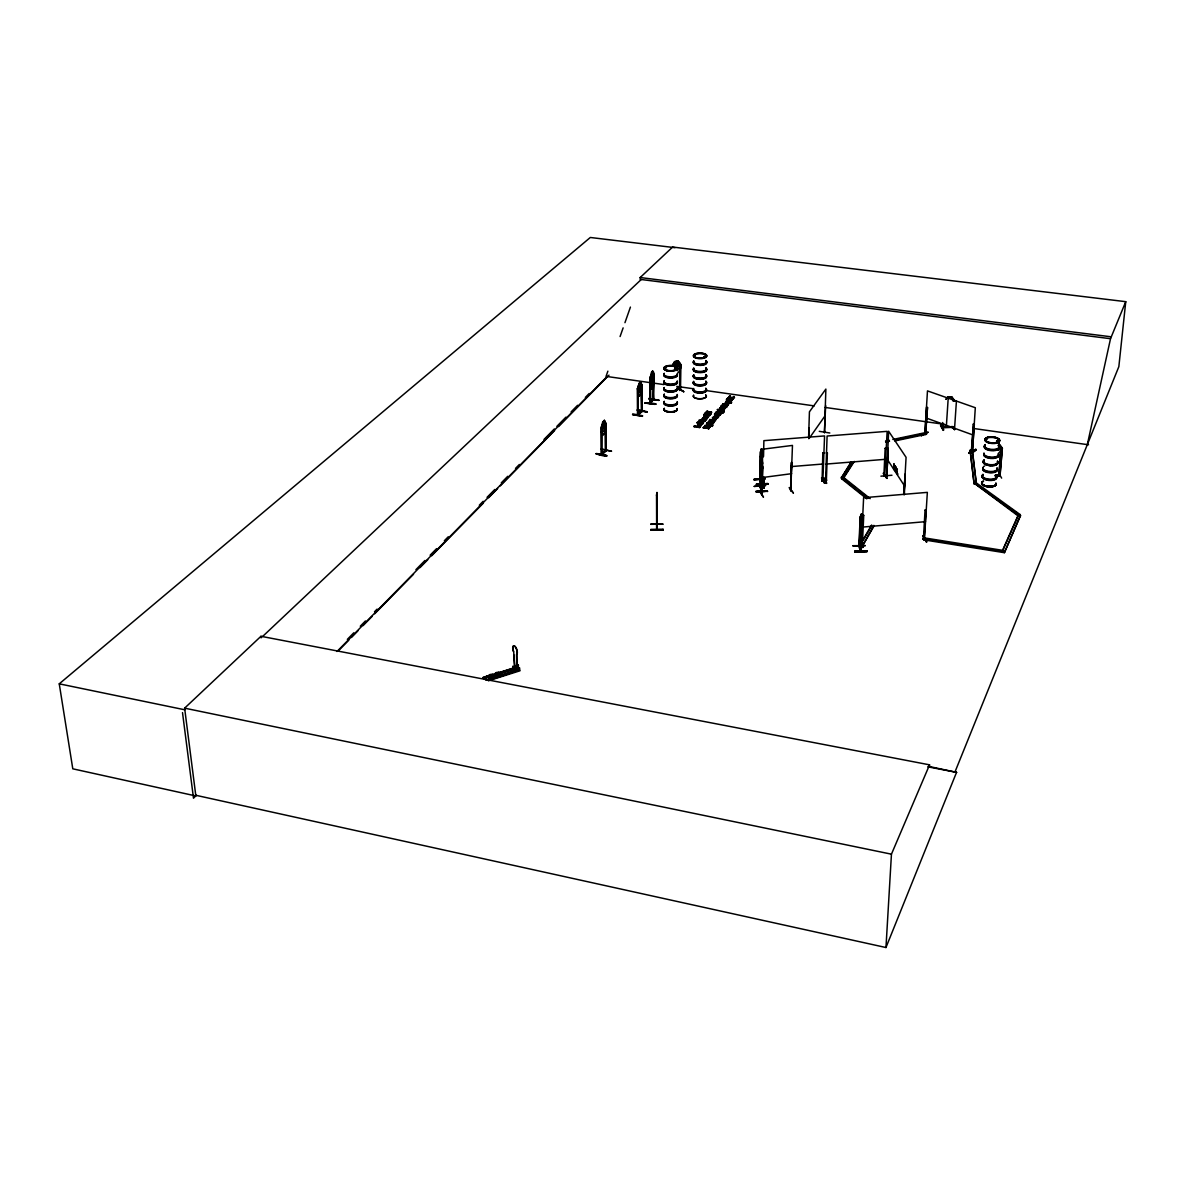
<?xml version="1.0" encoding="UTF-8"?>
<svg xmlns="http://www.w3.org/2000/svg" width="1185" height="1185" viewBox="0 0 1185 1185"><rect width="100%" height="100%" fill="white"/><g stroke="black" fill="none" stroke-linecap="round" stroke-linejoin="round"><path stroke-width="1.5" d="M674.783 367.617L675.731 362.047L676.709 361.81L677.716 366.906M677.716 387.791L683.775 391.761L677.776 387.821M679.82 390.383L679.42 389.317L680.59 389.228L680.59 390.161L680.649 364.387L677.701 360.877L674.665 361.603L672.413 365.247L674.769 361.736L677.761 360.921C682.678 363.706 681.094 370.179 677.642 373.142M680.16 390.058L680.531 364.358L679.775 364.239L679.612 390.413L680.545 389.287M679.701 390.383L680.442 389.287M657.171 501.136L657.157 501.744M662.904 524.081L650.846 524.318M727.146 402.959L726.02 402.204A1.881 0.755 0.7 0 1 726.701 401.715C736.966 404.677 717.206 399.004 731.678 402.382C730.745 405.048 731.323 399.775 730.434 402.707M760.785 451.826C761.777 439.62 764.947 468.949 761.94 450.537M656.653 529.784L656.534 495.567C657.853 479.836 656.757 529.651 657.186 500.248M694.217 426.763L694.469 425.904L699.268 426.615C702.483 423.371 702.068 425.43 698.35 425.222C694.988 421.564 703.283 425.459 699.668 427.563L694.217 426.763L694.469 425.904M698.632 424.067C698.824 424.66 694.617 421.282 699.402 423.134M698.306 423.489L697.684 422.482L699.032 422.823L698.454 423.519L699.032 422.275L697.861 422.645M698.054 423.978L698.069 423.43M700.261 421.549C699.209 423.904 701.12 420.364 699.268 421.978L697.358 422.704M699.313 424.052C695.847 423.475 698.676 429.251 701.757 424.141M698.869 422.452L702.527 424.097L698.794 423.875M699.091 425.578L701.002 424.052M699.268 421.978L699.032 423.593C702.038 421.978 706.29 422.675 699.698 422.023L699.268 422.541M699.076 420.616C703.223 419.92 700.291 420.468 704.971 421.164M699.268 426.615L700.113 425.608M699.668 427.563L700.75 425.696M657.186 503.462L657.186 505.003L657.171 499.196M701.935 420.719L702.157 419.475L705.83 419.579L701.935 419.179L701.357 420.083M702.29 424.378L702.542 423.549M702.187 419.134C702.335 416.068 711.978 417.935 705.579 417.194C701.92 416.113 704.482 417.416 705.83 417.09C710.556 418.112 698.483 419.683 704.245 417.875M702.883 419.238L703.194 417.994L707.149 418.527C710.881 414.809 702.453 417.92 705.193 416.113M702.246 422.971L703.12 421.964M706.808 428.274L708.986 428.6L703.268 427.548L705.919 426.348L707.09 427.933M699.594 422.897L702.972 423.252L703.727 422.053M704.008 415.031L704.364 414.069L709.356 413.802L704.008 415.031L709.622 415.535L704.008 414.483M704.142 427.326C711.341 428.585 700.572 424.763 706.201 427.637M706.393 418.083C709.771 416.068 700.972 419.386 704.482 415.994M704.794 426.2C706.008 423.815 705.223 427.948 705.06 425.326M704.734 421.445L704.971 420.616M704.542 419.031C707.03 416.365 705.119 420.497 704.794 417.95M710.704 413.698L704.986 414.868L710.437 414.572L710.704 413.698L705.105 413.195L707.934 414.143M705.09 413.728L705.327 412.913M705.505 426.304L705.771 425.43M702.009 420.053L705.593 419.86M705.593 420.408L705.83 419.579M705.667 419.386L705.919 418.112M710.304 426.985L706.201 426.378L706.438 425.548C711.252 423.919 709.652 429.089 710.541 426.156M711.578 426.319C717.221 423.563 701.046 422.512 708.867 423.756M706.823 422.912L706.586 423.741M704.245 418.423C703.268 420.631 707.756 419.712 707.149 417.979M707.03 411.21L706.008 412.128L706.764 412.721L711.148 412.276L709.756 413.728L711.089 412.735L706.749 413.254L705.993 412.661L707.03 411.21L707.875 411.343L707.238 413.002M707.845 423.83C707.815 419.683 712.185 426.926 714.303 422.038M601.832 427.044L601.654 454.951L601.654 427.237M708.349 424.778L710.6 424.556L710.541 425.696L708.911 425.8L707.756 425.222L710.585 425.104M708.437 421.519C711.681 422.808 706.156 421.223 709.845 421.416L713.177 422.408L714.318 421.49M708.734 428.896L708.986 428.052M708.437 422.067L708.674 421.238M709.4 415.817L709.637 415.002L704.986 414.32M709.622 420.053C714.422 419.475 709.963 419.653 715.533 420.601M709.845 421.416L710.022 422.512L713.681 421.964M710.17 427.148L706.438 425.548M709.845 421.964L710.274 420.897M710.408 422.053L710.837 420.971M710.437 414.572L710.659 413.313C714.896 409.995 703.949 413.772 707.86 411.358M709.163 426.156C714.096 424.526 709.237 426.363 707.09 424.66A1.926 0.8 0.5 0 1 707.8 424.141L707.638 424.097M712.363 425.074C711.681 428.837 715.073 421.771 707.623 424.66M712.289 426.437L711.163 425.193M712.274 424.571L712.511 423.741M712.481 420.157L713.829 419.505M716.377 419.016C705.416 415.579 721.028 419.031 717.369 416.039C713.844 418.157 713.281 414.469 715.74 416.883M713.118 422.986L709.711 422.26L708.882 423.208M711.918 419.52L714.081 417.283L714.762 418.942M720.139 414.957C716.421 417.076 712.274 412.676 717.103 412.765C718.821 414.661 721.369 414.868 717.991 414.646M761.081 458.714L761.599 455.558L762.547 463.409L762.103 494.367L761.466 455.558L760.355 486.457M714.91 416.883L715.71 415.55M716.332 416.513C723.991 415.446 712.022 419.534 714.999 415.431M715.296 420.868L715.533 420.038M717.118 417.742C715.488 419.86 716.614 418.912 715.325 417.387M717.532 413.787C711.104 413.076 719.725 413.372 721.28 413.55L717.384 412.261L721.413 413.387M715.977 412.632C717.177 410.277 716.421 414.35 716.244 411.773M714.777 417.313C713.37 418.749 717.666 419.297 716.451 417.55M716.688 412.735L716.955 411.876M717.399 414.557L717.74 413.521M717.369 412.81L717.606 411.98L721.65 412.573L722.258 411.106L724.079 412.069L722.657 412.765L723.442 411.521L718.895 411.239A1.896 0.77 0.6 0 0 718.228 411.669L719.828 412.528M717.443 418.246L718.495 416.053L714.925 416.335M717.71 410.247L717.947 409.417C713.474 410.588 728.257 409.447 722.672 412.75M718.925 411.165L718.969 410.869M722.258 411.106C722.731 412.75 717.414 412.321 719.473 410.706M719.754 407.803L720.687 408.781L719.754 407.803L721.887 408.084M719.902 415.254L720.139 414.409M721.324 407.462L725.309 408.04L721.087 409.047L720.687 408.247M720.539 410.336L723.561 410.78L720.539 410.336L720.361 409.417L724.168 409.506L725.309 408.04M718.258 414.32C719.784 415.268 723.206 412.084 720.287 412.587M720.939 406.662C723.591 400.456 733.145 410.351 720.939 406.662C721.769 404.085 728.419 404.722 726.286 407.433M721.472 408.588L721.887 407.551M720.984 413.935L721.65 412.573M721.147 412.291L721.695 411.017M721.783 406.47C721.547 404.574 727.205 404.855 725.916 406.514C719.028 407.862 722.391 404.337 726.035 406.025A1.852 0.755 0.6 0 1 726.286 406.499L725.916 407.062M761.407 459.587L761.392 448.893M722.524 404.692C723.709 402.367 722.968 406.396 722.791 403.833M722.554 410.839L723.561 410.232M723.22 404.781L723.487 403.937M723.368 412.869L722.243 411.654M723.917 404.87C730.108 401.789 728.701 408.81 724.139 404.055M720.613 409.699L724.154 410.04L724.39 409.225L720.287 408.869L719.976 410.262M729.205 403.33C721.843 400.663 725.487 406.929 730.004 401.641M723.383 408.869L724.702 407.951M732.063 400.382L726.509 399.893L729.634 398.397L727.56 398.101L729.634 398.397M728.775 403.804C727.649 407.196 725.975 401.226 725.264 403.729M726.701 401.715L726.76 400.871M726.509 399.893L726.746 399.078M728.79 403.27C727.575 405.759 728.034 404.485 727.116 403.033M727.546 398.634C728.523 395.894 737.277 400.53 730.256 399.019L729.456 399.997M727.916 405.433L728.153 404.633M726.583 402.944C725.22 404.381 729.545 404.885 728.227 403.181M605.624 423.43L604.424 420.423L602.706 421.934M726.746 399.612L728.834 399.375M729.442 401.567L729.397 402.663M729.19 398.042C727.797 396.19 732.034 395.494 729.338 397.582M730.256 399.019L733.1 398.575M731.826 400.663L732.063 399.834M730.464 398.056C737.144 396.042 734.7 399.375 729.59 398.19M729.723 395.953C726.138 397.745 734.522 399.36 734.315 396.605M641.781 385.199L640.522 382.192L641.381 385.703M754.03 479.333L765.303 478.399L754.045 479.318M756.563 484.354C792.158 482.962 732.434 485.643 767.865 483.48M760.814 458.462L760.385 486.917L760.563 451.559L760.222 479.91M760.429 485.835L759.748 485.42L759.985 486.946M759.718 479.955L760.563 451.559M763.214 497.004L759.733 491.449L763.51 497.033M761.377 455.203L761.792 450.004L762.207 456.803M760.859 483.139L764.044 488.19L761.422 482.591M761.911 462.935L761.481 491.494M791.328 462.535L790.765 490.783L792.469 445.412L762.71 449.204L761.762 494.649L762.844 466.416M762.992 477.377L762.918 485.791L763.081 477.555M763.54 456.492L763.881 440.657L824.567 435.932L822.849 480.888L822.079 480.962L822.834 452.937L823.945 453.011L822.834 452.937M764.014 477.303L763.836 485.717L764.103 477.466M764.044 488.19L761.362 482.636M767.554 491.508C754.223 488.812 749.72 494.056 767.465 491.108M790.765 490.783L791.476 462.698M790.499 490.516L791.832 462.461M808.6 437.487L809.429 411.832L825.871 389.08L824.493 432.658M808.822 438.687L809.162 428.17L809.251 436.998M713.444 418.66L714.777 417.846M516.734 666.207L516.142 665.466L516.097 666.281M516.867 666.148L518.023 664.978M517.889 665.155L517.104 665.94L518.304 665.363L517.09 664.341L518.393 665.185L518.245 668.71L517.09 664.341M518.23 665.229L518.393 665.185M821.546 478.251L825.086 483.184L821.649 477.718M822.079 480.962L821.768 479.718L822.982 479.644M825.649 405.551L824.404 432.703L824.79 431.325L824.049 431.621M823.768 477.822L826.108 483.406C820.509 476.503 824.79 476.074 826.73 483.361M824.464 483.228L821.575 477.673M826.478 479.851L825.604 479.94C826.36 483.287 826.523 477.111 825.219 480.769L826.463 480.666M827.382 452.863L826.36 452.951L827.382 452.863L826.36 480.917L826.226 479.629M829.811 432.999L819.25 431.325M854.296 461.409L843.513 478.266L841.35 477.94L851.215 461.765M866.798 498.841L841.557 478.696L843.542 477.407L853.348 462.091M841.38 477.081L843.542 477.407L841.557 478.696M853.007 546.018L865.213 545.692M854.711 551.247L854.755 552.121L867.035 551.736L866.976 550.862L854.696 551.203L866.976 550.921M860.488 551.617L858.799 545.989L860.251 516.734L861.465 513.831L862.28 521.356L860.962 551.04M859.377 545.929L860.251 516.734M859.421 545.974L860.665 516.63L861.613 513.831L861.584 526.392L862.117 524.866M859.51 546.492L860.799 516.616M860.828 527.829L861.613 513.831M862.354 526.895C859.629 534.42 864.843 522.318 861.776 521.77L860.369 551.129M860.591 551.647L862.206 515.742L861.984 520.422M862.399 544.759L863.732 515.342L862.665 515.431L863.732 515.342M862.606 544.685L862.65 543.634L861.228 543.545M860.503 544.937L862.828 545.307L873.908 525.37M862.724 547.47L858.932 541.93L862.887 547.529L859.614 541.293M517.608 665.615L516.067 666.103M883.299 473.526L887.106 478.399L883.892 473.408M885.151 448.285L886.262 448.374L885.151 448.285L883.862 476.207L884.751 476.133L887.135 431.355L827.1 436.021L825.56 480.947M983.461 481.332A7.303 3.14 4.3 0 0 986.512 486.591A7.303 3.14 4.3 0 0 996.155 483.998A7.258 3.125 4.3 0 1 987.446 486.739L987.416 486.65M884.84 475.896L884.617 474.859L883.803 475.926M888.143 454.003L886.617 476.459L888.631 431.236L906.081 457.336L903.962 494.693M886.617 476.459L888.128 448.226L886.839 475.97M880.914 476.177L891.964 475.244M903.651 494.234L905.177 474.222L904.362 494.663M904.051 494.204L905.177 474.222M195.762 795.268L885.965 947.526L891.446 854.178L929.558 764.843L260.967 636.286L184.623 708.156L195.851 795.965L72.789 768.813L59.25 683.834L590.323 237.474L674.991 247.68M923.752 434.125L921.012 435.502L927.781 432.14M892.853 439.472L925.455 432.629L925.722 434.436M925.515 434.391L927.499 407.507L925.633 434.406L924.848 434.11L927.47 390.887L975.314 407.714L972.529 450.463M925.455 432.629L926.537 434.273L894.823 440.938M924.611 538.197L923.574 538.316C923.693 541.278 922.182 536.879 924.359 538.02M925.041 510.128L926.226 510.217L925.041 510.128L923.396 539.412L924.418 539.264L927.351 492.367L863.613 497.7L861.021 551.632L859.94 547.988M1020.448 516.29L1018.152 515.949L974.529 483.391L1018.226 515.06L1020.537 515.416L1004.391 552.684L923.767 539.842L923.826 538.938L924.374 537.901L1004.939 550.699L1004.865 551.617M924.418 539.057L924.478 538.005M926.107 510.024L924.137 539.027M941.068 425.134L943.586 430.185L940.964 425.548M942.712 422.527L942.386 428.037L943.334 428.007L943.571 424.245M943.527 427.948L943.378 426.793L942.342 427.8M943.586 429.637C935.691 415.165 948.785 440.168 940.49 425.637M946.415 425.341L948.207 398.175M952.014 426.393L951.97 427.578L953.007 427.489M953.732 400.915L954.754 400.915L953.821 400.634M929.558 764.843L929.455 766.547L956.547 772.353L885.965 947.526M954.369 429.577L952.533 426.674L954.429 429.592M954.577 428.303L956.428 401.078M971.33 451.322L973.507 423.993L974.337 424.274L972.426 451.396L972.411 450.374L970.189 450.182L970.13 451.026L974.1 483.761L976.351 483.835L972.381 450.256L971.581 450.107M971.537 451.13L973.507 423.993M971.67 451.159L971.285 450.241L972.041 450.567M975.714 449.248C976.351 453.233 959.776 455.632 975.773 449.322M974.1 483.761L970.189 450.182M998.407 450.33L998.555 448.389M998.585 472.726L1001.636 478.118M998.807 475.881L1001.029 448.019L1002.14 448.137M998.97 475.896L1001.029 448.019M999.947 475.644L1000.021 474.637M995.341 476.074L999.933 475.822L1002.362 448.137L998.925 443.857L1002.229 448.182M1000.051 475.807L1002.332 448.093M1004.391 552.684L1020.537 515.416M761.777 456.832L761.822 464.89L762.044 463.705M1018.152 515.949L1020.167 514.601L1018.152 515.949L1002.48 551.232M1110.523 338.703L1125.75 301.671L672.636 247.043L640.181 277.527L640.196 279.379L1110.523 338.703L1087.326 444.612M1125.75 301.671L1118.847 366.639L954.947 772.042L956.547 772.353L954.991 771.939M603.358 422.067L602.943 428.141L604.009 428.896C604.498 427.578 605.239 420.942 603.239 422.038M754.252 486.457L765.762 485.509L754.164 486.354M640.137 383.199L639.707 390.694L640.685 388.191L640.033 383.17M861.391 518.571L861.969 515.831M655.068 404.381L645.07 402.93M642.122 385.051L640.552 382.059L639.174 383.496L638.478 388.295L639.5 393.079L641.411 388.858M865.198 545.544L852.904 545.707M754.015 479.762L765.273 478.799L754.045 479.895M596.351 453.485C613.667 456.21 606.394 457.588 596.351 453.855C628.109 459.75 574.325 450.093 606.527 455.395M642.359 416.35L632.509 414.617L642.551 416.098M642.551 415.728L632.746 413.906M997.785 440.983L997.4 440.805M997.977 440.657L997.681 441.546M998.274 441.146L996.881 440.79L998.585 441.042M517.608 665.985L517.726 664.874M986.364 439.087C986.379 439.502 985.935 439.946 986.824 439.457M986.705 439.679L986.024 439.279M652.846 387.362L651.513 388.784L653.957 381.97L653.409 373.69M654.061 381.985L652.728 387.347M652.728 383.288L651.38 384.621L652.728 383.288L653.927 377.822L652.683 374.978L650.343 381.822L652.135 371.897M861.88 522.481L861.613 523.681L861.302 520.615M516.601 666.237L516.245 665.718M676.22 367.543L677.761 360.921L679.168 367.839L677.227 370.742M517.223 665.348L518.186 665.407L518.245 668.71M653.276 377.511L651.691 381.703L650.861 380.104L651.439 372.238C657.394 365.854 651.409 399.241 653.69 400.13L653.513 373.793M653.305 381.659L651.72 385.866L650.876 381.155L651.454 376.415L652.787 374.993L653.779 377.808M712.733 418.572L713.933 417.535L717.68 417.964M637.589 388.932L639.041 383.392L640.655 382.088M639.174 383.496L637.308 388.858L637.5 415.298L641.766 411.328M640.626 394.575L639.145 396.012L640.73 394.59L642.048 389.154L641.663 384.992M640.655 394.664L642.196 389.169M602.795 421.875L601.773 427.252M657.097 495.685L657.171 529.206M762.296 465.927L761.851 467.468L761.599 455.558M673.287 366.165L674.665 361.603M895.371 470.815L894.453 467.986L893.92 469.571L895.075 467.942M607.875 371.172L606.053 376.371L649.261 382.503M620.081 336.54L623.132 327.875M624.954 322.675L630.435 307.093M653.172 399.138L653.883 398.841M650.728 403.374L650.535 376.948M887.106 475.392L886.587 475.392M657.231 529.754L657.097 524.14M1002.554 550.329L1018.226 515.06M923.115 539.175L924.3 539.071M862.784 547.44L859.584 541.293M921.456 435.517L928.166 432.214M704.675 356.241L705.193 356.478M704.942 356.759L704.231 356.922M923.767 539.842L924.315 538.805M694.943 355.352L695.106 355.648M694.647 355.248L695.388 355.352M641.381 411.684L642.3 411.358L642.063 384.962M641.381 410.736L642.255 410.469M675.983 369.409L674.917 368.95L675.494 369.572M606.365 449.678L605.965 451.041L605.994 423.326M605.579 449.944L606.409 449.574M605.594 450.937L605.135 423.741L605.935 423.415L604.32 420.394L600.869 427.563L601.299 454.892L602.217 453.514L601.328 453.796M601.328 454.818L605.876 450.567M664.874 368.061L665.718 368.091M761.762 482.932L762.414 483.332M1000.125 474.815L995.385 475.363M760.207 478.947L759.6 478.903M862.828 545.307L873.863 526.258M862.399 540.864L871.642 524.999M863.272 540.182L871.597 525.903M726.553 401.123L726.701 401.167A1.881 0.755 0.7 0 0 726.02 401.656L730.167 402.026M762.696 485.583L763.94 485.48M841.35 477.94L851.185 462.624M809.562 437.872L824.893 416.039M601.284 453.899L605.535 450.285M605.505 450.922L605.579 423.356M724.154 410.04L719.813 409.684M728.834 399.908L729.634 398.93M729.471 399.464L730.271 398.486M706.808 427.726L709.845 426.985M717.991 414.098L720.984 413.387M703.268 428.096L704.512 426.985L706.808 427.178M714.496 414.469L716.332 413.269M719.532 408.618L721.25 408.321M715.355 414.261L716.244 413.609M710.185 421.771L708.674 421.786M717.947 409.417L723.339 410.514M698.572 425.504L700.068 423.86M997.133 441.635L998.007 440.85M946 399.167L947.911 396.901L951.57 396.782L954.873 400.871M946.089 399.241L947.956 397.019L951.511 396.901L952.977 401.004M997.918 457.158L1001.858 452.477M658.727 400.441L648.773 398.471L658.904 400.175M653.172 399.478L650.313 402.619L653.513 399.523M650.135 402.411L650.387 403.715M653.602 399.197L650.298 403.744L650.135 377.2L652.535 370.935L653.424 374.09M650.195 403.374L650.135 377.2M644.892 403.27C653.142 402.1 665.733 406.159 645.04 403.033M648.773 399.004L658.934 400.219M998.362 453.44L1000.11 451.603L1000.377 448.285L998.896 444.034M196.266 795.387L193.496 798.201L182.505 712.615M338.48 650.683L348.834 640.137M351.427 637.5L357.885 630.909M363.069 625.636L372.134 616.407M374.712 613.771L413.55 574.221M420.008 567.63L427.785 559.72M431.666 555.765L483.436 503.033M488.605 497.759L497.67 488.531M500.263 485.894L554.61 430.525M558.505 426.57L608.971 375.156M347.338 639.367L353.811 632.79M360.27 626.228L365.454 620.955M374.504 611.756L377.097 609.12M415.905 569.674L424.956 560.475M430.125 555.217L436.598 548.64M444.36 540.745L448.241 536.805M479.288 505.24L483.169 501.299M487.05 497.344L494.812 489.464M501.27 482.887L507.743 476.311M515.505 468.416L519.385 464.476M543.959 439.487L554.313 428.97M556.891 426.348L565.956 417.135M571.126 411.876L577.599 405.3M585.36 397.419L589.241 393.464M337.029 651.469L607.105 376.519M862.502 543.663L861.391 543.767M656.757 529.221L656.668 524.14M262.477 636.612L641.233 279.512M611.578 451.189L601.18 449.026L611.356 451.307M514.705 667.866L483.036 677.82L486.665 676.102L489.923 679.597L486.665 676.102M515.297 668.192L483.658 678.413L483.273 677.598L485.45 679.642M515.342 668.458L483.524 678.324M790.499 489.524L791.254 489.642M647.04 412.039L637.234 410.291M605.89 450.344L601.817 453.692M601.758 454.907L606.483 450.596M637.93 413.935L641.766 411.091M637.93 414.35L641.426 411.017M642.211 411.358L637.9 415.357L638.137 388.221M603.032 434.91C606.75 432.821 607.253 420.364 604.513 433.34L602.913 434.895L601.387 431.933M761.792 493.597L761.851 493.627M821.857 479.732L823.086 479.821L822.064 480.932M821.827 480.74L822.953 480.651M519.489 670.34L519.356 667.807L516.008 668.858L516.082 670.503L519.415 669.436L519.356 667.807M519.282 670.147L488.116 680.442M637.308 388.858L637.649 388.917M764.058 484.635L762.71 484.576L763.969 484.458M697.358 422.156L697.476 423.089L702.527 424.097M943.556 427.03L942.342 426.867L942.505 428.022M704.66 356.418L703.86 356.759M675.865 369.157L675.065 368.728M676.235 369.542L675.583 368.742M665.822 368.046L665.659 367.528M886.276 476.014L886.736 475.94M606.009 449.559L605.55 450.981M762.355 484.369L759.881 479.466M997.133 440.672L996.496 441.205L997.489 441.442M969.123 453.218L976.159 449.944L969.063 453.129M974.337 424.274L973.285 424.097M925.781 433.458L924.804 433.132L925.87 433.266M921.5 435.68L924.759 434.08M730.419 403.255L731.175 402.589L729.99 402.174M710.659 413.861L711.489 412.439L708.082 412.943M761.881 490.412L760.4 486.205M759.822 486.428L761.303 490.931M665.54 367.898L665.126 368.135M679.509 390.25L680.264 390.058M759.466 479.451L761.822 484.354M488.931 675.376C499.122 683.478 482.31 674.161 492.308 674.309L495.567 677.79L492.308 674.309M495.3 673.347C505.536 681.419 488.694 672.162 498.678 672.28L501.951 675.761L498.678 672.28M514.542 667.318L516.986 669.258L516.823 654.446A4.622 1.822 73 0 0 516.586 648.832A4.622 1.822 73 0 0 513.475 646.003A4.622 1.822 73 0 0 513.712 651.617L514.542 667.318L516.734 669.347L516.556 654.52A4.622 1.822 73 0 0 516.334 648.921A4.622 1.822 73 0 0 513.224 646.077A4.622 1.822 73 0 0 513.46 651.691M485.02 677.05L514.66 667.614M483.88 678.398L496.382 675.02M499.789 673.865L517.327 668.34M516.008 668.858L519.608 668.029M489.39 678.961L515.593 670.606M483.273 677.168L486.502 680.264L515.623 670.858M488.279 680.116L519.726 670.073L519.993 670.784L488.472 680.783M952.918 427.341L952.059 427.563M683.76 391.717L677.835 388.236M730.553 396.101C726.509 397.168 734.567 398.96 733.456 396.516M974.529 483.391L976.425 482.976L1020.167 514.601M974.455 484.265L976.351 483.835L972.307 451.1M885.61 440.983L889.239 440.227M885.565 441.827L889.194 441.072M898.245 439.161L923.604 433.843M886.069 441.946L889.579 441.205M894.868 440.094L926.596 433.443M861.451 543.5L861.554 544.804M884.736 476.103L885.002 475.067L883.817 475.185M707.134 427.044L710.17 426.6M653.557 400.16L653.142 386.206M718.303 413.447L721.295 413.002M942.401 427.829L952.681 427.326M951.866 427.37L951.94 426.6M925.041 432.999L926.477 407.329L927.499 407.507M762.103 477.57L791.654 473.674M675.82 369.676L674.487 369.365M601.713 453.47L601.861 454.877M729.205 403.093L727.605 403.033M923.322 536.287L926.3 541.945M923.322 536.316L922.715 535.768L926.403 541.841M861.391 544.522L862.487 544.493L862.487 543.411M862.236 527.118L925.515 521.667M895.623 471.186L894.601 467.631L895.282 465.661L894.497 466.816L893.949 463.631L893.653 469.171L894.542 469.527M762.148 482.902L759.763 479.288M896.378 472.356L896.053 466.846L896.601 470.06L897.386 468.904L896.704 470.875L897.726 474.444L896.556 471.23L896.63 472.756M761.096 462.061L760.503 456.018M790.676 466.623L823.545 463.972M826.063 464.076L885.699 459.291M998.985 474.637L999.903 474.652M995.281 475.185L998.762 474.992M995.222 475.896L999.829 475.644M760.844 462.831L761.318 468.949M762.577 467.882L761.777 470.667L761.185 468.949M949.111 397.567L950.281 397.508M767.48 491.212L755.926 491.656M860.443 550.24L859.54 545.737M724.346 409.24L723.472 409.195M713.326 422.704L712.437 422.66M822.834 480.666L822.864 479.658M762.947 484.783L764.058 484.932M763.792 485.465L763.036 485.761M705.001 357.203L704.216 357.129M656.994 494.589L656.979 492.664L656.534 495.567M650.846 523.992L662.904 524.229M663.037 529.206L650.906 529.369L650.92 530.184L663.037 530.095L663.037 529.28M663.037 529.991L650.92 529.828L663.037 530.036M974.159 482.887L976.425 482.976M943.275 426.822L951.881 426.867L942.416 427.044M997.622 440.568L998.422 440.835M997.414 441.694L998.333 440.761M713.725 419.179L711.904 420.068M640.181 277.527L1110.73 336.747M651.572 376.43L651.868 379.348L652.239 371.912M649.795 377.556L650.254 385.969L651.631 388.68M650.372 381.822L651.394 384.488M652.92 383.022L663.926 384.577M676.753 386.399L693.255 388.739M706.082 390.561L814.213 405.892M825.219 407.447L944.356 424.349M973.685 428.496L1088.541 444.79M729.708 396.501L730.567 396.619M733.456 397.034L734.3 397.153M727.783 398.353L733.1 399.108M726.524 399.36L731.841 400.115M726.568 403.492L724.568 403.641M727.101 403.567L728.212 403.729M723.917 404.322L727.931 404.9M724.139 404.589L728.138 405.166M721.783 405.922L725.916 406.514M720.939 406.129L726.301 406.899M719.473 411.254L721.769 411.684M717.606 412.528L721.635 413.121M707.015 411.758L707.875 411.891M715.37 413.713L717.399 414.009M709.771 413.18L710.659 413.313M714.511 413.921L719.902 414.706M705.105 413.195L709.356 413.802M705.327 413.461L710.704 414.246M716.91 416.987L717.68 417.09M715.325 417.935L716.451 418.098M706.378 417.55L707.149 417.653M716.14 419.297L712.496 419.594M704.794 418.498L705.919 418.66M709.637 419.49L715.296 420.319M705.816 420.142L701.92 419.727L701.357 420.631M699.076 420.068L704.734 420.897M710.422 421.49L713.681 421.416M706.586 423.193L712.274 424.023M698.454 422.956L697.669 422.764M700.068 424.408L697.758 424.511L698.572 424.956M701.016 424.585L701.772 424.837M694.217 426.2L699.668 427.015M703.268 427.548L708.734 428.348M927.899 539.368L931.469 539.93M935.054 540.508L938.638 541.071M942.208 541.649L945.793 542.212M958.324 544.211L961.909 544.774M965.479 545.352L969.063 545.915M972.648 546.492L976.218 547.055M979.802 547.618L983.387 548.196M986.957 548.759L990.542 549.336M994.126 549.899L997.696 550.477M923.826 538.938L1004.465 551.766M860.547 544.033L862.873 544.404M641.263 385.347L641.766 411.773L641.678 386.74M639.174 395.879L637.619 393.139L639.248 396.027M647.01 411.639L637.189 409.877L647.025 412.039M637.53 414.291L638.33 414.232M604.32 420.394L605.313 427.385L603.269 431.844L602.158 430.214L602.691 421.845M927.707 766.799L956.547 772.353M720.036 412.247L719.221 412.039M715.044 419.046L717.014 418.186M184.623 708.156L891.446 854.178M59.25 683.834L184.845 709.8M718.762 410.588L718.925 410.617A1.896 0.77 0.6 0 0 718.228 411.121L718.984 411.802M708.23 426.007L707.075 425.208A1.926 0.8 0.5 0 1 707.786 424.689M761.718 490.96L760.015 486.22M821.709 478.162L824.612 483.139M860.636 550.581L859.11 545.752M954.814 429.577L953.081 426.57M925.826 417.875L973.329 435.088M793.165 492.96L789.21 487.524L793.432 493.004M980.736 487.005L986.557 491.227M993.845 496.5L999.681 500.722M1006.969 505.995L1017.174 513.386M843.542 477.407L870.22 498.648M844.92 479.392L849.127 482.739M851.941 484.976L854.74 487.213M858.947 490.575L868.783 498.396M841.602 477.836L866.842 497.967M516.082 670.503L513.312 667.94L512.986 666.059L513.075 668.118L516.349 671.154L516.275 669.095M951.57 396.782L954.754 400.915M886.647 478.37L883.403 472.993M923.278 536.242L926.951 541.886M887.18 459.173L904.466 485.85M826.582 480.118L825.249 479.762M760.163 479.258L762.118 483.139M650.298 385.895L651.617 388.798M760.918 458.358L762.651 463.335M761.2 468.86L761.896 470.652M861.554 529.754L860.443 521.282L860.962 527.814M652.639 370.949L653.261 374.401M652.668 375.112L653.291 378.548M260.967 636.286L261.13 637.871M513.949 655.083L514.794 667.244M762.355 450.478L762.681 455.662M862.073 515.742L862.591 522.318M762.177 457.336L762.37 462.565M657.142 498.041L657.112 492.797M657.068 508.291L657.142 494.486L657.171 500.011M638.019 414.335L637.93 415.313L637.708 388.487M641.337 394.116L641.426 411.699M677.227 382.237A6.725 2.666 0 0 1 670.073 385.377A6.725 2.666 0 0 1 664.296 381.822M677.331 381.807A6.814 2.696 0 0 1 670.073 384.977A6.814 2.696 0 0 1 664.207 381.377M677.242 388.073A6.725 2.681 0 0 1 670.088 391.243A6.725 2.681 0 0 1 664.296 387.658M677.213 387.925A6.695 2.666 0 0 1 670.088 391.065A6.695 2.666 0 0 1 664.326 387.51M677.242 388.399A6.725 2.681 0 0 1 670.088 391.554A6.725 2.681 0 0 1 664.311 387.984M677.331 374.504A6.829 2.681 0 0 1 670.058 377.659A6.829 2.681 0 0 1 664.192 374.075M677.242 381.007A6.725 2.651 0 0 1 670.073 384.147A6.725 2.651 0 0 1 664.296 380.592M677.242 374.934A6.74 2.637 0 0 1 670.073 378.045A6.74 2.637 0 0 1 664.281 374.519M677.331 381.422A6.814 2.696 0 0 1 670.073 384.607A6.814 2.696 0 0 1 664.207 381.007M677.331 374.119A6.829 2.681 0 0 1 670.058 377.274A6.829 2.681 0 0 1 664.192 373.705M677.242 373.705A6.74 2.637 0 0 1 670.073 376.815A6.74 2.637 0 0 1 664.281 373.29M677.227 402.915A6.695 2.711 0 0 1 670.103 406.114A6.695 2.711 0 0 1 664.355 402.485M677.316 402.485A6.784 2.74 0 0 1 670.088 405.729A6.784 2.74 0 0 1 664.267 402.056M677.227 408.958A6.695 2.726 0 0 1 670.103 412.173A6.695 2.726 0 0 1 664.355 408.529M677.227 408.707A6.695 2.726 0 0 1 670.103 411.921A6.695 2.726 0 0 1 664.355 408.277M677.213 389.006A6.695 2.666 0 0 1 670.088 392.146A6.695 2.666 0 0 1 664.326 388.576M677.198 408.529A6.651 2.711 0 0 1 670.977 411.743A6.651 2.711 0 0 1 664.015 408.81M677.242 388.636A6.725 2.681 0 0 1 670.088 391.805A6.725 2.681 0 0 1 664.311 388.221M677.316 395.257A6.799 2.726 0 0 1 670.088 398.471A6.799 2.726 0 0 1 664.252 394.827M677.227 401.7A6.695 2.711 0 0 1 670.103 404.9A6.695 2.711 0 0 1 664.341 401.285M677.227 395.686A6.695 2.696 0 0 1 670.088 398.856A6.695 2.696 0 0 1 664.326 395.257M677.316 402.115A6.784 2.74 0 0 1 670.088 405.359A6.784 2.74 0 0 1 664.267 401.685M677.316 394.886A6.799 2.726 0 0 1 670.088 398.101A6.799 2.726 0 0 1 664.237 394.457M677.227 394.472A6.71 2.696 0 0 1 670.088 397.642A6.71 2.696 0 0 1 664.326 394.042M677.183 408.958A6.651 2.711 0 0 1 670.977 412.158A6.651 2.711 0 0 1 664.015 409.225M998.392 455.647A7.332 3.066 4.1 0 1 990.571 458.447A7.332 3.066 4.1 0 1 983.92 454.359M998.525 455.203A7.436 3.111 4.1 0 1 990.601 458.032A7.436 3.111 4.1 0 1 983.861 453.885M997.518 461.38A7.332 3.096 4.2 0 1 990.067 465.009A7.332 3.096 4.2 0 1 984.039 460.165M997.548 461.054A7.332 3.096 4.2 0 1 990.097 464.683A7.332 3.096 4.2 0 1 984.068 459.839M998.777 446.626A7.451 3.096 4.1 0 1 991.208 450.256A7.451 3.096 4.1 0 1 985.076 445.412M998.496 454.344A7.332 3.066 4.1 0 1 990.675 457.143A7.332 3.066 4.1 0 1 984.024 453.055M998.644 447.086A7.347 3.051 4.1 0 1 991.178 450.67A7.347 3.051 4.1 0 1 985.135 445.886M998.185 453.974A7.436 3.111 4.1 0 1 991.608 457.691A7.436 3.111 4.1 0 1 983.891 453.5M997.948 445.456A7.451 3.096 4.1 0 1 996.881 449.352A7.451 3.096 4.1 0 1 987.327 449.026A7.451 3.096 4.1 0 1 985.105 445.012M998.748 445.782A7.347 3.051 4.1 0 1 991.282 449.367A7.347 3.051 4.1 0 1 985.239 444.582M996.289 476.77A7.303 3.125 4.2 0 1 988.868 480.443A7.303 3.125 4.2 0 1 982.883 475.555M995.578 475.526A7.391 3.17 4.2 0 1 994.511 479.51A7.391 3.17 4.2 0 1 985.016 479.184A7.391 3.17 4.2 0 1 982.839 475.081M996.17 483.569A7.273 3.125 4.3 0 1 987.475 486.309A7.273 3.125 4.3 0 1 982.454 481.51A7.258 3.125 4.3 0 0 987.475 486.294A7.258 3.125 4.3 0 0 996.155 483.554A7.258 3.125 4.3 0 1 987.475 486.309A7.258 3.125 4.3 0 1 982.469 481.54M995.815 482.917A7.303 3.14 4.3 0 1 992.393 486.487A7.303 3.14 4.3 0 1 983.209 485.109A7.303 3.14 4.3 0 1 983.476 481.08M997.503 461.632A7.332 3.096 4.2 0 1 990.053 465.261A7.332 3.096 4.2 0 1 984.024 460.417M997.029 468.653A7.406 3.14 4.2 0 1 990.467 472.415A7.406 3.14 4.2 0 1 982.78 468.149M996.392 475.481A7.303 3.125 4.2 0 1 988.971 479.155A7.303 3.125 4.2 0 1 982.987 474.267M997.266 469.927A7.317 3.111 4.2 0 1 989.475 472.756A7.317 3.111 4.2 0 1 982.839 468.623M995.607 475.126A7.406 3.17 4.2 0 1 994.541 479.125A7.406 3.17 4.2 0 1 985.046 478.784A7.406 3.17 4.2 0 1 982.869 474.681M997.059 468.253A7.406 3.14 4.2 0 1 990.497 472.015A7.406 3.14 4.2 0 1 982.809 467.764M997 467.808A7.317 3.096 4.2 0 1 990.527 471.526A7.317 3.096 4.2 0 1 982.943 467.334M983.565 466.594A7.317 3.096 4.2 0 1 984.631 466.001M987.446 486.739A7.258 3.125 4.3 0 1 982.439 481.954M705.934 368.965A6.621 2.577 0.3 0 1 700.409 372.653A6.621 2.577 0.3 0 1 693.729 369.187M706.023 368.52A6.725 2.622 0.3 0 1 700.424 372.268A6.725 2.622 0.3 0 1 693.655 368.757M705.904 374.727A6.621 2.607 0.3 0 1 700.379 378.445A6.621 2.607 0.3 0 1 693.699 374.964M705.89 374.578A6.606 2.592 0.3 0 1 700.379 378.282A6.606 2.592 0.3 0 1 693.729 374.815M705.904 374.978A6.621 2.607 0.3 0 1 700.379 378.696A6.621 2.607 0.3 0 1 693.699 375.215M706.082 361.306A6.725 2.607 0.3 0 1 700.468 365.024A6.725 2.607 0.3 0 1 693.684 361.543M705.949 367.75A6.621 2.577 0.3 0 1 700.409 371.438A6.621 2.577 0.3 0 1 693.743 367.987M705.993 361.736A6.636 2.563 0.3 0 1 700.453 365.41A6.636 2.563 0.3 0 1 693.773 361.973M706.023 368.15A6.725 2.622 0.3 0 1 700.424 371.897A6.725 2.622 0.3 0 1 693.655 368.387M706.082 360.936A6.725 2.607 0.3 0 1 700.468 364.654A6.725 2.607 0.3 0 1 693.684 361.173M706.008 360.521A6.636 2.563 0.3 0 1 700.468 364.195A6.636 2.563 0.3 0 1 693.773 360.758M705.786 389.391A6.592 2.637 0.3 0 1 700.276 393.153A6.592 2.637 0.3 0 1 693.64 389.628M705.875 388.961A6.68 2.666 0.3 0 1 700.291 392.783A6.68 2.666 0.3 0 1 693.551 389.213M705.756 395.109A6.592 2.651 0.3 0 1 700.246 398.901A6.592 2.651 0.3 0 1 693.61 395.36M705.727 394.96A6.577 2.637 0.3 0 1 700.246 398.738A6.577 2.637 0.3 0 1 693.625 395.197M705.875 375.645A6.606 2.592 0.3 0 1 700.365 379.348A6.606 2.592 0.3 0 1 693.714 375.882M705.904 375.275A6.621 2.607 0.3 0 1 700.365 378.993A6.621 2.607 0.3 0 1 693.699 375.512M705.919 381.822A6.695 2.651 0.3 0 1 700.335 385.599A6.695 2.651 0.3 0 1 693.595 382.059M705.801 388.191A6.592 2.622 0.3 0 1 700.291 391.954A6.592 2.622 0.3 0 1 693.64 388.443M705.845 382.251A6.606 2.622 0.3 0 1 700.32 385.984A6.606 2.622 0.3 0 1 693.669 382.488M705.875 388.591A6.68 2.666 0.3 0 1 700.291 392.413A6.68 2.666 0.3 0 1 693.566 388.843M705.934 381.451A6.695 2.651 0.3 0 1 700.335 385.229A6.695 2.651 0.3 0 1 693.595 381.688M705.845 381.052A6.606 2.607 0.3 0 1 700.335 384.784A6.606 2.607 0.3 0 1 693.684 381.289M651.32 379.452L651.32 385.866L652.194 382.251L653.083 383.955L653.024 377.615L652.194 381.022L651.365 379.348M651.854 376.519C650.683 390.354 654.357 378.696 651.972 376.534M767.865 483.865L756.563 484.843L767.865 483.865M762.74 456.018L762.74 456.018M866.961 551.366L854.681 551.751L866.961 551.425M666.785 370.224A6.754 2.637 0 0 0 677.346 368.254A6.754 2.637 0 0 0 667.703 365.676A6.754 2.637 0 0 0 666.785 370.224M666.799 370.816A6.725 2.622 0 0 0 677.316 368.861A6.725 2.622 0 0 0 667.718 366.298A6.725 2.622 0 0 0 666.799 370.816M666.785 370.431A6.754 2.637 0 0 0 677.346 368.476A6.754 2.637 0 0 0 667.703 365.898A6.754 2.637 0 0 0 666.785 370.431M987.431 441.842A7.377 3.037 4.1 0 0 999.518 440.864A7.377 3.037 4.1 0 0 989.934 436.821A7.377 3.037 4.1 0 0 987.431 441.842M987.401 442.479A7.347 3.022 4.1 0 0 999.429 441.501A7.347 3.022 4.1 0 0 989.905 437.472A7.347 3.022 4.1 0 0 987.401 442.479M987.416 442.094A7.377 3.037 4.1 0 0 999.488 441.116A7.377 3.037 4.1 0 0 989.919 437.043A7.377 3.037 4.1 0 0 987.416 442.064A7.377 3.037 4.1 0 0 999.488 441.087A7.377 3.037 4.1 0 0 989.919 437.072A7.377 3.037 4.1 0 0 987.416 442.094M990.023 465.631A7.303 3.081 4.2 0 0 997.444 462.017A7.288 3.081 4.2 0 1 990.023 465.646A7.288 3.081 4.2 0 1 984.039 460.832A7.303 3.081 4.2 0 0 990.023 465.631M497.804 675.065A1.54 0.8 -3.3 0 0 500.159 674.309A1.54 0.8 -3.3 0 0 497.893 673.673A1.54 0.8 -3.3 0 0 497.804 675.065M497.789 674.739A1.54 0.8 -3.3 0 0 500.144 673.984A1.54 0.8 -3.3 0 0 497.878 673.332A1.54 0.8 -3.3 0 0 497.789 674.739M696.38 357.677A6.666 2.548 0.3 0 0 706.734 355.767A6.666 2.548 0.3 0 0 697.135 353.263A6.666 2.548 0.3 0 0 696.38 357.677M696.395 358.27A6.636 2.548 0.3 0 0 706.704 356.374A6.636 2.548 0.3 0 0 697.15 353.871A6.636 2.548 0.3 0 0 696.395 358.27M696.38 357.885A6.666 2.563 0.3 0 0 706.734 355.989A6.666 2.563 0.3 0 0 697.135 353.471A6.666 2.563 0.3 0 0 696.38 357.885"/></g></svg>
